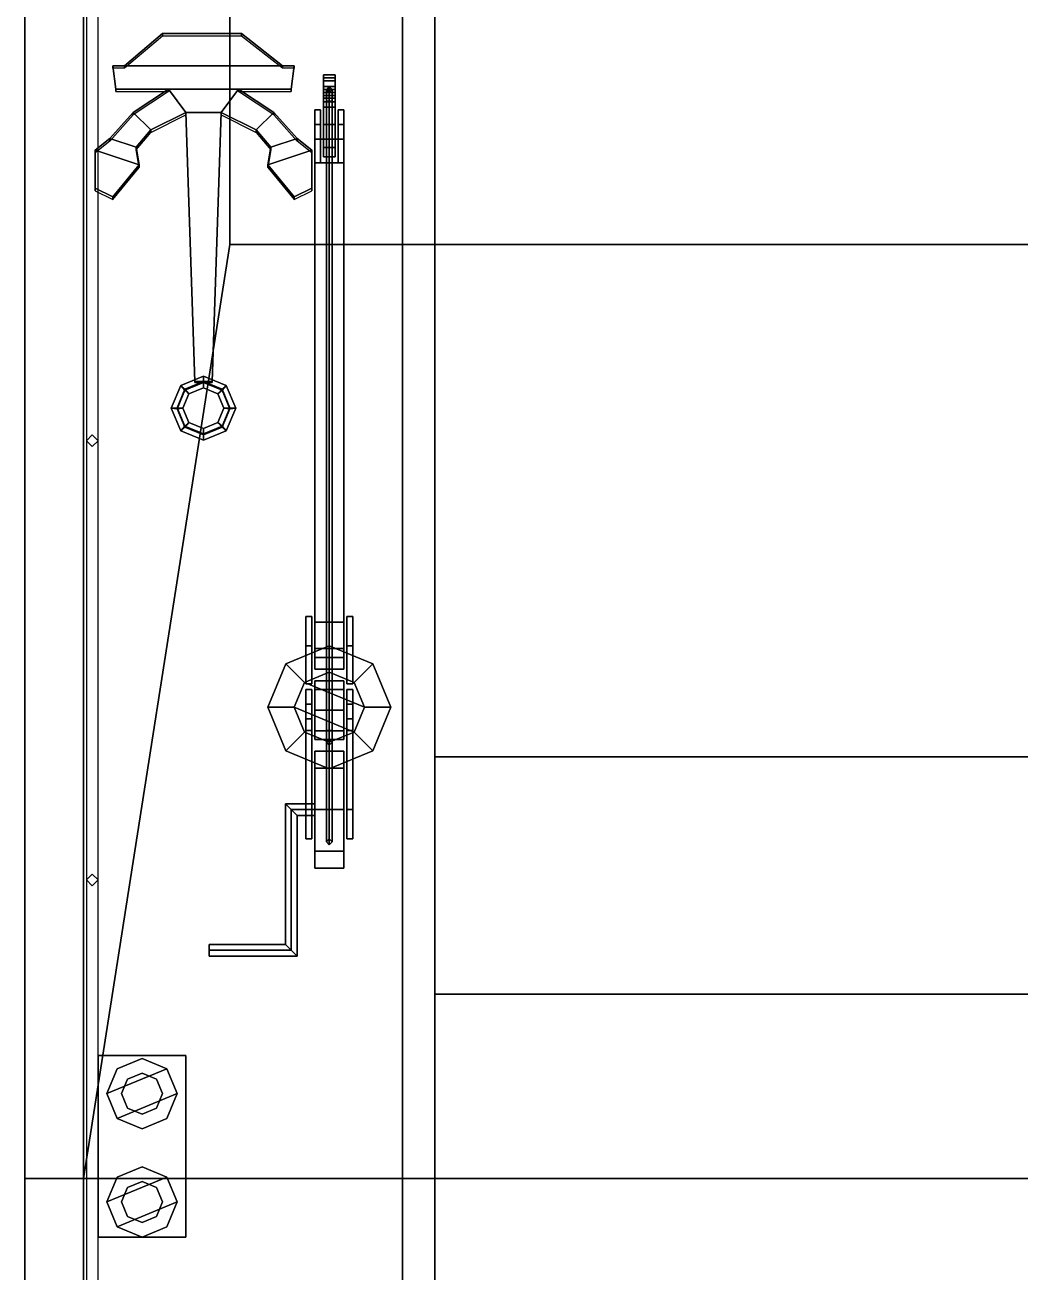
# Model space of a CAD drawing. Header units: millimetres. Extents: x -3.4 to 3.4, y -22.9 to 32.2.
# Drawn here: x -3.4 to 0, y -18.759 to -14.5 of the extents above; entities that cross this region are included whole.
import ezdxf

# ---------------------------------------------------------------- set-up
doc = ezdxf.new("R2010")
doc.units = ezdxf.units.MM
for name, color, linetype in [('railings', 6, 'Continuous'), ('ramp', 1, 'Continuous'), ('superstructure', 3, 'Continuous')]:
    doc.layers.add(name, color=color, linetype=linetype)

msp = doc.modelspace()

# ---------------------------------------------------------------- linework, layer by layer
for points in [[(-3.2, -18.44), (-3.2, -18.44), (-3.2, -8.29), (-3.2, -7.19, -1.26)], [(-2.7, -13.19, -1.09), (-2.7, -15.25, -0.76), (-3.2, -18.44), (-3.2, -7.19, -1.26)], [(-3.2, -8.29, 0.86), (-3.2, -18.44, 2.05), (-3.4, -18.44, 2.05), (-3.4, -8.29, 0.86)], [(-3.4, -8.29, 1.06), (-3.4, -18.44, 2.25), (-3.2, -18.44, 2.25), (-3.2, -8.29, 1.06)], [(-3.4, -8.29, 0.86), (-3.4, -18.44, 2.05), (-3.4, -18.44, 2.25), (-3.4, -8.29, 1.06)], [(-3.2, -8.29), (-3.2, -18.44), (-3.2, -18.44, 2.05), (-3.2, -8.29, 0.86)], [(-3.2, -8.29, 1.1), (-3.2, -18.44, 2.29), (-2.11, -18.44, 2.29), (-2.11, -8.29, 1.1)], [(-3.2, -8.29, 1.06), (-3.2, -18.44, 2.25), (-3.2, -18.44, 2.29), (-3.2, -8.29, 1.1)], [(2.7, -13.19, -1.09), (2.7, -15.25, -0.76), (-2.7, -15.25, -0.76), (-2.7, -13.19, -1.09)], [(-2.66, -14.5291, 1.9403), (-2.93, -14.5291, 1.9403), (-3.06, -14.6387, 1.9499), (-2.52, -14.6387, 1.9499)], [(-3.06, -14.6387, 1.9499), (-2.93, -14.5291, 1.9403), (-2.93, -14.5378, 1.8407), (-3.06, -14.6474, 1.8503)], [(-2.66, -14.5378, 1.8407), (-2.93, -14.5378, 1.8407), (-2.93, -14.5291, 1.9403), (-2.66, -14.5291, 1.9403)], [(-2.52, -14.6474, 1.8503), (-2.66, -14.5378, 1.8407), (-2.66, -14.5291, 1.9403), (-2.52, -14.6387, 1.9499)], [(-2.48, -14.6387, 1.9499), (-3.1, -14.6387, 1.9499), (-3.09, -14.7184, 1.9569), (-2.49, -14.7184, 1.9569)], [(-3.09, -14.7184, 1.9569), (-3.1, -14.6387, 1.9499), (-3.1, -14.6474, 1.8503), (-3.09, -14.7271, 1.8573)], [(-3.06, -14.6474, 1.8503), (-3.1, -14.6474, 1.8503), (-3.1, -14.6387, 1.9499), (-3.06, -14.6387, 1.9499)], [(-2.48, -14.6474, 1.8503), (-2.52, -14.6474, 1.8503), (-2.52, -14.6387, 1.9499), (-2.48, -14.6387, 1.9499)], [(-2.49, -14.7271, 1.8573), (-2.48, -14.6474, 1.8503), (-2.48, -14.6387, 1.9499), (-2.49, -14.7184, 1.9569)], [(-2.38, -14.71, 3.26), (-2.38, -14.67, 3.31), (-2.34, -14.67, 3.31), (-2.34, -14.71, 3.26)], [(-2.38, -14.68, 3.32), (-2.38, -14.67, 3.31), (-2.38, -14.71, 3.26), (-2.38, -14.72, 3.29)], [(-2.34, -14.68, 3.32), (-2.34, -14.67, 3.31), (-2.38, -14.67, 3.31), (-2.38, -14.68, 3.32)], [(-2.34, -14.72, 3.29), (-2.34, -14.68, 3.32), (-2.38, -14.68, 3.32), (-2.38, -14.72, 3.29)], [(-2.38, -14.69, 3.39), (-2.38, -14.75, 3.39), (-2.38, -14.75, 3.44), (-2.38, -14.69, 3.44)], [(-2.34, -14.69, 3.44), (-2.34, -14.69, 3.39), (-2.38, -14.69, 3.39), (-2.38, -14.69, 3.44)], [(-2.38, -14.69, 3.44), (-2.38, -14.75, 3.44), (-2.34, -14.75, 3.44), (-2.34, -14.69, 3.44)], [(-2.34, -14.69, 3.39), (-2.34, -14.75, 3.34), (-2.38, -14.75, 3.34), (-2.38, -14.69, 3.39)], [(-2.38, -14.75, 3.34), (-2.38, -14.78, 3.34), (-2.38, -14.75, 3.39), (-2.38, -14.69, 3.39)], [(-2.34, -14.71, 3.26), (-2.34, -14.67, 3.31), (-2.34, -14.68, 3.32), (-2.34, -14.72, 3.29)], [(-2.34, -14.75, 3.44), (-2.34, -14.75, 3.39), (-2.34, -14.69, 3.39), (-2.34, -14.69, 3.44)], [(-2.34, -14.75, 3.39), (-2.34, -14.78, 3.34), (-2.34, -14.75, 3.34), (-2.34, -14.69, 3.39)], [(-2.91, -14.7184, 1.9569), (-3.09, -14.7184, 1.9569), (-3.09, -14.7271, 1.8573), (-2.91, -14.7271, 1.8573)], [(-3.03, -14.7981, 1.9639), (-2.91, -14.7184, 1.9569), (-2.91, -14.7271, 1.8573), (-3.03, -14.8068, 1.8642)], [(-2.85, -14.7981, 1.9639), (-2.91, -14.7184, 1.9569), (-3.03, -14.7981, 1.9639), (-2.97, -14.8579, 1.9691)], [(-2.67, -14.7184, 1.9569), (-2.91, -14.7184, 1.9569), (-2.85, -14.7981, 1.9639), (-2.73, -14.7981, 1.9639)], [(-2.55, -14.7981, 1.9639), (-2.67, -14.7184, 1.9569), (-2.73, -14.7981, 1.9639), (-2.61, -14.8579, 1.9691)], [(-2.55, -14.8068, 1.8642), (-2.67, -14.7271, 1.8573), (-2.67, -14.7184, 1.9569), (-2.55, -14.7981, 1.9639)], [(-2.49, -14.7184, 1.9569), (-2.67, -14.7184, 1.9569), (-2.67, -14.7271, 1.8573), (-2.49, -14.7271, 1.8573)], [(-2.38, -14.72, 3.29), (-2.38, -14.71, 3.26), (-2.38, -14.75, 3.26), (-2.38, -14.74, 3.29)], [(-2.38, -14.75, 3.26), (-2.38, -14.71, 3.26), (-2.34, -14.71, 3.26), (-2.34, -14.75, 3.26)], [(-2.34, -14.74, 3.29), (-2.34, -14.72, 3.29), (-2.38, -14.72, 3.29), (-2.38, -14.74, 3.29)], [(-2.34, -14.7622, 4.4378), (-2.34, -14.73, 4.36), (-2.38, -14.73, 4.36), (-2.38, -14.7622, 4.4378)], [(-2.34, -14.73, 4.36), (-2.34, -14.7622, 4.2822), (-2.38, -14.7622, 4.2822), (-2.38, -14.73, 4.36)], [(-2.38, -14.7622, 4.2822), (-2.38, -14.84, 4.25), (-2.38, -14.9178, 4.2822), (-2.38, -14.73, 4.36)], [(-2.38, -14.73, 4.36), (-2.38, -14.9178, 4.2822), (-2.38, -14.95, 4.36), (-2.38, -14.7622, 4.4378)], [(-2.37, -14.72, 4.36), (-2.36, -14.71, 4.36), (-2.36, -14.71, 3.44), (-2.37, -14.72, 3.44)], [(-2.37, -14.76, 4.45), (-2.36, -14.76, 4.46), (-2.36, -14.71, 4.36), (-2.37, -14.72, 4.36)], [(-2.36, -14.73, 4.36), (-2.37, -14.72, 4.36), (-2.37, -14.72, 3.44), (-2.36, -14.73, 3.44)], [(-2.36, -14.76, 4.44), (-2.37, -14.76, 4.45), (-2.37, -14.72, 4.36), (-2.36, -14.73, 4.36)], [(-2.36, -14.71, 4.36), (-2.35, -14.72, 4.36), (-2.35, -14.72, 3.44), (-2.36, -14.71, 3.44)], [(-2.36, -14.76, 4.46), (-2.35, -14.76, 4.45), (-2.35, -14.72, 4.36), (-2.36, -14.71, 4.36)], [(-2.35, -14.72, 4.36), (-2.36, -14.73, 4.36), (-2.36, -14.73, 3.44), (-2.35, -14.72, 3.44)], [(-2.35, -14.76, 4.45), (-2.36, -14.76, 4.44), (-2.36, -14.73, 4.36), (-2.35, -14.72, 4.36)], [(-2.34, -14.75, 3.26), (-2.34, -14.71, 3.26), (-2.34, -14.72, 3.29), (-2.34, -14.74, 3.29)], [(-2.34, -14.9178, 4.4378), (-2.34, -14.73, 4.36), (-2.34, -14.7622, 4.4378), (-2.34, -14.84, 4.47)], [(-2.34, -14.95, 4.36), (-2.34, -14.7622, 4.2822), (-2.34, -14.73, 4.36), (-2.34, -14.9178, 4.4378)], [(-2.38, -14.74, 3.29), (-2.38, -14.75, 3.26), (-2.38, -14.78, 3.3), (-2.38, -14.75, 3.3)], [(-2.34, -14.75, 3.3), (-2.34, -14.74, 3.29), (-2.38, -14.74, 3.29), (-2.38, -14.75, 3.3)], [(-2.38, -14.78, 3.3), (-2.38, -14.75, 3.26), (-2.34, -14.75, 3.26), (-2.34, -14.78, 3.3)], [(-2.38, -14.75, 3.44), (-2.38, -14.75, 3.39), (-2.34, -14.75, 3.39), (-2.34, -14.75, 3.44)], [(-2.38, -14.75, 3.39), (-2.38, -14.78, 3.34), (-2.34, -14.78, 3.34), (-2.34, -14.75, 3.39)], [(-2.38, -14.75, 3.3), (-2.38, -14.78, 3.3), (-2.38, -14.78, 3.34), (-2.38, -14.75, 3.34)], [(-2.34, -14.75, 3.34), (-2.34, -14.75, 3.3), (-2.38, -14.75, 3.3), (-2.38, -14.75, 3.34)], [(-2.34, -14.84, 4.47), (-2.34, -14.7622, 4.4378), (-2.38, -14.7622, 4.4378), (-2.38, -14.84, 4.47)], [(-2.34, -14.7622, 4.2822), (-2.34, -14.84, 4.25), (-2.38, -14.84, 4.25), (-2.38, -14.7622, 4.2822)], [(-2.38, -14.7622, 4.4378), (-2.38, -14.95, 4.36), (-2.38, -14.9178, 4.4378), (-2.38, -14.84, 4.47)], [(-2.38, -14.78, 3.34), (-2.38, -14.78, 3.3), (-2.34, -14.78, 3.3), (-2.34, -14.78, 3.34)], [(-2.36, -14.84, 4.47), (-2.37, -14.84, 4.48), (-2.37, -14.76, 4.45), (-2.36, -14.76, 4.44)], [(-2.37, -14.84, 4.48), (-2.36, -14.84, 4.49), (-2.36, -14.76, 4.46), (-2.37, -14.76, 4.45)], [(-2.35, -14.84, 4.48), (-2.36, -14.84, 4.47), (-2.36, -14.76, 4.44), (-2.35, -14.76, 4.45)], [(-2.36, -14.84, 4.49), (-2.35, -14.84, 4.48), (-2.35, -14.76, 4.45), (-2.36, -14.76, 4.46)], [(-2.34, -14.78, 3.3), (-2.34, -14.75, 3.26), (-2.34, -14.74, 3.29), (-2.34, -14.75, 3.3)], [(-2.34, -14.78, 3.34), (-2.34, -14.78, 3.3), (-2.34, -14.75, 3.3), (-2.34, -14.75, 3.34)], [(-2.34, -14.9178, 4.2822), (-2.34, -14.84, 4.25), (-2.34, -14.7622, 4.2822), (-2.34, -14.95, 4.36)], [(-3.11, -14.8877, 1.9717), (-3.03, -14.7981, 1.9639), (-3.03, -14.8068, 1.8642), (-3.11, -14.8965, 1.8721)], [(-2.97, -14.8579, 1.9691), (-3.03, -14.7981, 1.9639), (-3.11, -14.8877, 1.9717), (-3.02, -14.9176, 1.9743)], [(-2.97, -14.8666, 1.8695), (-2.85, -14.8068, 1.8642), (-2.85, -14.7981, 1.9639), (-2.97, -14.8579, 1.9691)], [(-2.73, -14.7981, 1.9639), (-2.85, -14.7981, 1.9639), (-2.82, -15.7172, 2.0142), (-2.76, -15.7172, 2.0142)], [(-2.82, -15.7172, 2.0142), (-2.85, -14.7981, 1.9639), (-2.85, -14.8068, 1.8642), (-2.82, -15.7207, 1.9743)], [(-2.76, -15.7207, 1.9743), (-2.73, -14.8068, 1.8642), (-2.73, -14.7981, 1.9639), (-2.76, -15.7172, 2.0142)], [(-2.61, -14.8579, 1.9691), (-2.73, -14.7981, 1.9639), (-2.73, -14.8068, 1.8642), (-2.61, -14.8666, 1.8695)], [(-2.47, -14.8877, 1.9717), (-2.55, -14.7981, 1.9639), (-2.61, -14.8579, 1.9691), (-2.56, -14.9176, 1.9743)], [(-2.47, -14.8965, 1.8721), (-2.55, -14.8068, 1.8642), (-2.55, -14.7981, 1.9639), (-2.47, -14.8877, 1.9717)], [(-2.41, -14.79, 4.37), (-2.41, -14.89, 4.21), (-2.41, -14.97, 4.32), (-2.41, -14.84, 4.42)], [(-2.39, -14.84, 4.42), (-2.39, -14.79, 4.37), (-2.41, -14.79, 4.37), (-2.41, -14.84, 4.42)], [(-2.39, -14.79, 4.37), (-2.39, -14.89, 4.21), (-2.41, -14.89, 4.21), (-2.41, -14.79, 4.37)], [(-2.39, -14.97, 4.32), (-2.39, -14.89, 4.21), (-2.39, -14.79, 4.37), (-2.39, -14.84, 4.42)], [(-2.31, -14.79, 4.37), (-2.31, -14.89, 4.21), (-2.33, -14.89, 4.21), (-2.33, -14.79, 4.37)], [(-2.31, -14.84, 4.42), (-2.31, -14.79, 4.37), (-2.33, -14.79, 4.37), (-2.33, -14.84, 4.42)], [(-2.33, -14.79, 4.37), (-2.33, -14.89, 4.21), (-2.33, -14.97, 4.32), (-2.33, -14.84, 4.42)], [(-2.31, -14.97, 4.32), (-2.31, -14.89, 4.21), (-2.31, -14.79, 4.37), (-2.31, -14.84, 4.42)], [(-3.02, -14.9263, 1.8747), (-2.97, -14.8666, 1.8695), (-2.97, -14.8579, 1.9691), (-3.02, -14.9176, 1.9743)], [(-2.56, -14.9176, 1.9743), (-2.61, -14.8579, 1.9691), (-2.61, -14.8666, 1.8695), (-2.56, -14.9263, 1.8747)], [(-2.41, -14.84, 4.42), (-2.41, -14.97, 4.32), (-2.39, -14.97, 4.32), (-2.39, -14.84, 4.42)], [(-2.34, -14.9178, 4.4378), (-2.34, -14.84, 4.47), (-2.38, -14.84, 4.47), (-2.38, -14.9178, 4.4378)], [(-2.34, -14.84, 4.25), (-2.34, -14.9178, 4.2822), (-2.38, -14.9178, 4.2822), (-2.38, -14.84, 4.25)], [(-2.36, -16.84, 3.85), (-2.37, -16.84, 3.86), (-2.37, -14.84, 4.48), (-2.36, -14.84, 4.47)], [(-2.37, -16.84, 3.86), (-2.36, -16.84, 3.87), (-2.36, -14.84, 4.49), (-2.37, -14.84, 4.48)], [(-2.35, -16.84, 3.86), (-2.36, -16.84, 3.85), (-2.36, -14.84, 4.47), (-2.35, -14.84, 4.48)], [(-2.36, -16.84, 3.87), (-2.35, -16.84, 3.86), (-2.35, -14.84, 4.48), (-2.36, -14.84, 4.49)], [(-2.33, -14.84, 4.42), (-2.33, -14.97, 4.32), (-2.31, -14.97, 4.32), (-2.31, -14.84, 4.42)], [(-3.16, -14.9276, 1.9752), (-3.11, -14.8877, 1.9717), (-3.11, -14.8965, 1.8721), (-3.16, -14.9363, 1.8756)], [(-3.02, -14.9176, 1.9743), (-3.11, -14.8877, 1.9717), (-3.16, -14.9276, 1.9752), (-3.01, -14.9774, 1.9796)], [(-2.42, -14.9276, 1.9752), (-2.47, -14.8877, 1.9717), (-2.56, -14.9176, 1.9743), (-2.57, -14.9774, 1.9796)], [(-2.42, -14.9363, 1.8756), (-2.47, -14.8965, 1.8721), (-2.47, -14.8877, 1.9717), (-2.42, -14.9276, 1.9752)], [(-2.41, -14.89, 4.21), (-2.41, -16.54, 2.55), (-2.41, -16.66, 2.69), (-2.41, -14.97, 4.32)], [(-2.31, -14.89, 4.21), (-2.31, -16.54, 2.55), (-2.41, -16.54, 2.55), (-2.41, -14.89, 4.21)], [(-2.33, -14.97, 4.32), (-2.33, -14.89, 4.21), (-2.39, -14.89, 4.21), (-2.39, -14.97, 4.32)], [(-2.31, -16.66, 2.69), (-2.31, -16.54, 2.55), (-2.31, -14.89, 4.21), (-2.31, -14.97, 4.32)], [(-3.16, -15.0571, 1.9865), (-3.16, -14.9276, 1.9752), (-3.16, -14.9363, 1.8756), (-3.16, -15.0658, 1.8869)], [(-3.01, -14.9774, 1.9796), (-3.16, -14.9276, 1.9752), (-3.16, -15.0571, 1.9865), (-3.1, -15.087, 1.9891)], [(-3.01, -14.9861, 1.8799), (-3.02, -14.9263, 1.8747), (-3.02, -14.9176, 1.9743), (-3.01, -14.9774, 1.9796)], [(-2.57, -14.9774, 1.9796), (-2.56, -14.9176, 1.9743), (-2.56, -14.9263, 1.8747), (-2.57, -14.9861, 1.8799)], [(-2.42, -15.0571, 1.9865), (-2.42, -14.9276, 1.9752), (-2.57, -14.9774, 1.9796), (-2.48, -15.087, 1.9891)], [(-2.42, -15.0658, 1.8869), (-2.42, -14.9363, 1.8756), (-2.42, -14.9276, 1.9752), (-2.42, -15.0571, 1.9865)], [(-2.34, -14.95, 4.36), (-2.34, -14.9178, 4.4378), (-2.38, -14.9178, 4.4378), (-2.38, -14.95, 4.36)], [(-2.34, -14.9178, 4.2822), (-2.34, -14.95, 4.36), (-2.38, -14.95, 4.36), (-2.38, -14.9178, 4.2822)], [(-3.1, -15.0957, 1.8895), (-3.01, -14.9861, 1.8799), (-3.01, -14.9774, 1.9796), (-3.1, -15.087, 1.9891)], [(-2.48, -15.087, 1.9891), (-2.57, -14.9774, 1.9796), (-2.57, -14.9861, 1.8799), (-2.48, -15.0957, 1.8895)], [(-2.41, -14.97, 4.32), (-2.41, -16.66, 2.69), (-2.31, -16.66, 2.69), (-2.31, -14.97, 4.32)], [(-3.1, -15.087, 1.9891), (-3.16, -15.0571, 1.9865), (-3.16, -15.0658, 1.8869), (-3.1, -15.0957, 1.8895)], [(-2.48, -15.0957, 1.8895), (-2.42, -15.0658, 1.8869), (-2.42, -15.0571, 1.9865), (-2.48, -15.087, 1.9891)], [(2.7, -15.25, -0.76), (3.2, -18.44), (-3.2, -18.44), (-2.7, -15.25, -0.76)], [(-2.79, -15.7172, 2.0142), (-2.79, -15.699, 1.9925), (-2.8678, -15.7311, 1.9953), (-2.8536, -15.7435, 2.0165)], [(-2.79, -15.699, 1.9925), (-2.79, -15.7207, 1.9743), (-2.8536, -15.7469, 1.9766), (-2.8678, -15.7311, 1.9953)], [(-2.79, -15.7389, 1.996), (-2.79, -15.7172, 2.0142), (-2.8536, -15.7435, 2.0165), (-2.8395, -15.7593, 1.9978)], [(-2.76, -15.7172, 2.0142), (-2.82, -15.7172, 2.0142), (-2.82, -15.7207, 1.9743), (-2.76, -15.7207, 1.9743)], [(-2.7264, -15.7435, 2.0165), (-2.7122, -15.7311, 1.9953), (-2.79, -15.699, 1.9925), (-2.79, -15.7172, 2.0142)], [(-2.7122, -15.7311, 1.9953), (-2.7264, -15.7469, 1.9766), (-2.79, -15.7207, 1.9743), (-2.79, -15.699, 1.9925)], [(-2.7405, -15.7593, 1.9978), (-2.7264, -15.7435, 2.0165), (-2.79, -15.7172, 2.0142), (-2.79, -15.7389, 1.996)], [(-2.8536, -15.7435, 2.0165), (-2.8678, -15.7311, 1.9953), (-2.9, -15.8086, 2.0021), (-2.88, -15.8069, 2.022)], [(-2.8678, -15.7311, 1.9953), (-2.8536, -15.7469, 1.9766), (-2.88, -15.8103, 1.9822), (-2.9, -15.8086, 2.0021)], [(-2.8395, -15.7593, 1.9978), (-2.8536, -15.7435, 2.0165), (-2.88, -15.8069, 2.022), (-2.86, -15.8086, 2.0021)], [(-2.8536, -15.7469, 1.9766), (-2.8395, -15.7593, 1.9978), (-2.86, -15.8086, 2.0021), (-2.88, -15.8103, 1.9822)], [(-2.79, -15.7207, 1.9743), (-2.79, -15.7389, 1.996), (-2.8395, -15.7593, 1.9978), (-2.8536, -15.7469, 1.9766)], [(-2.7264, -15.7469, 1.9766), (-2.7405, -15.7593, 1.9978), (-2.79, -15.7389, 1.996), (-2.79, -15.7207, 1.9743)], [(-2.72, -15.8086, 2.0021), (-2.7, -15.8069, 2.022), (-2.7264, -15.7435, 2.0165), (-2.7405, -15.7593, 1.9978)], [(-2.7, -15.8103, 1.9822), (-2.72, -15.8086, 2.0021), (-2.7405, -15.7593, 1.9978), (-2.7264, -15.7469, 1.9766)], [(-2.7, -15.8069, 2.022), (-2.68, -15.8086, 2.0021), (-2.7122, -15.7311, 1.9953), (-2.7264, -15.7435, 2.0165)], [(-2.68, -15.8086, 2.0021), (-2.7, -15.8103, 1.9822), (-2.7264, -15.7469, 1.9766), (-2.7122, -15.7311, 1.9953)], [(-2.88, -15.8069, 2.022), (-2.9, -15.8086, 2.0021), (-2.8678, -15.8861, 2.0089), (-2.8536, -15.8703, 2.0276)], [(-2.9, -15.8086, 2.0021), (-2.88, -15.8103, 1.9822), (-2.8536, -15.8737, 1.9877), (-2.8678, -15.8861, 2.0089)], [(-2.86, -15.8086, 2.0021), (-2.88, -15.8069, 2.022), (-2.8536, -15.8703, 2.0276), (-2.8395, -15.8579, 2.0064)], [(-2.88, -15.8103, 1.9822), (-2.86, -15.8086, 2.0021), (-2.8395, -15.8579, 2.0064), (-2.8536, -15.8737, 1.9877)], [(-2.7405, -15.8579, 2.0064), (-2.7264, -15.8703, 2.0276), (-2.7, -15.8069, 2.022), (-2.72, -15.8086, 2.0021)], [(-2.7264, -15.8737, 1.9877), (-2.7405, -15.8579, 2.0064), (-2.72, -15.8086, 2.0021), (-2.7, -15.8103, 1.9822)], [(-2.7264, -15.8703, 2.0276), (-2.7122, -15.8861, 2.0089), (-2.68, -15.8086, 2.0021), (-2.7, -15.8069, 2.022)], [(-2.7122, -15.8861, 2.0089), (-2.7264, -15.8737, 1.9877), (-2.7, -15.8103, 1.9822), (-2.68, -15.8086, 2.0021)], [(-2.8536, -15.8703, 2.0276), (-2.8678, -15.8861, 2.0089), (-2.79, -15.9182, 2.0117), (-2.79, -15.8965, 2.0298)], [(-2.8678, -15.8861, 2.0089), (-2.8536, -15.8737, 1.9877), (-2.79, -15.9, 1.99), (-2.79, -15.9182, 2.0117)], [(-2.8536, -15.8737, 1.9877), (-2.8395, -15.8579, 2.0064), (-2.79, -15.8783, 2.0082), (-2.79, -15.9, 1.99)], [(-2.8395, -15.8579, 2.0064), (-2.8536, -15.8703, 2.0276), (-2.79, -15.8965, 2.0298), (-2.79, -15.8783, 2.0082)], [(-2.79, -15.9, 1.99), (-2.79, -15.8783, 2.0082), (-2.7405, -15.8579, 2.0064), (-2.7264, -15.8737, 1.9877)], [(-2.79, -15.8783, 2.0082), (-2.79, -15.8965, 2.0298), (-2.7264, -15.8703, 2.0276), (-2.7405, -15.8579, 2.0064)], [(-2.79, -15.8965, 2.0298), (-2.79, -15.9182, 2.0117), (-2.7122, -15.8861, 2.0089), (-2.7264, -15.8703, 2.0276)], [(-2.79, -15.9182, 2.0117), (-2.79, -15.9, 1.99), (-2.7264, -15.8737, 1.9877), (-2.7122, -15.8861, 2.0089)], [(-2.44, -16.52, 2.59), (-2.44, -16.52, 2.68), (-2.42, -16.52, 2.68), (-2.42, -16.52, 2.59)], [(-2.44, -16.62, 2.54), (-2.44, -16.62, 2.75), (-2.44, -16.52, 2.68), (-2.44, -16.52, 2.59)], [(-2.42, -16.52, 2.59), (-2.42, -16.62, 2.54), (-2.44, -16.62, 2.54), (-2.44, -16.52, 2.59)], [(-2.44, -16.52, 2.68), (-2.44, -16.62, 2.75), (-2.42, -16.62, 2.75), (-2.42, -16.52, 2.68)], [(-2.42, -16.52, 2.68), (-2.42, -16.62, 2.75), (-2.42, -16.62, 2.54), (-2.42, -16.52, 2.59)], [(-2.3, -16.52, 2.59), (-2.3, -16.52, 2.68), (-2.28, -16.52, 2.68), (-2.28, -16.52, 2.59)], [(-2.3, -16.62, 2.54), (-2.3, -16.62, 2.75), (-2.3, -16.52, 2.68), (-2.3, -16.52, 2.59)], [(-2.28, -16.52, 2.59), (-2.28, -16.62, 2.54), (-2.3, -16.62, 2.54), (-2.3, -16.52, 2.59)], [(-2.3, -16.52, 2.68), (-2.3, -16.62, 2.75), (-2.28, -16.62, 2.75), (-2.28, -16.52, 2.68)], [(-2.28, -16.52, 2.68), (-2.28, -16.62, 2.75), (-2.28, -16.62, 2.54), (-2.28, -16.52, 2.59)], [(-2.41, -16.54, 2.55), (-2.41, -16.63, 2.53), (-2.41, -16.7, 2.63), (-2.41, -16.66, 2.69)], [(-2.31, -16.54, 2.55), (-2.31, -16.63, 2.53), (-2.41, -16.63, 2.53), (-2.41, -16.54, 2.55)], [(-2.31, -16.7, 2.63), (-2.31, -16.63, 2.53), (-2.31, -16.54, 2.55), (-2.31, -16.66, 2.69)], [(-2.36, -16.62, 2.07), (-2.5085, -16.6815, 2.07), (-2.5085, -16.6815, 2.17), (-2.36, -16.62, 2.17)], [(-2.36, -16.62, 2.17), (-2.5085, -16.6815, 2.17), (-2.4449, -16.7451, 2.17), (-2.36, -16.71, 2.17)], [(-2.44, -16.75, 2.54), (-2.44, -16.75, 2.75), (-2.44, -16.62, 2.75), (-2.44, -16.62, 2.54)], [(-2.42, -16.62, 2.54), (-2.42, -16.75, 2.54), (-2.44, -16.75, 2.54), (-2.44, -16.62, 2.54)], [(-2.44, -16.62, 2.75), (-2.44, -16.75, 2.75), (-2.42, -16.75, 2.75), (-2.42, -16.62, 2.75)], [(-2.42, -16.62, 2.75), (-2.42, -16.75, 2.75), (-2.42, -16.75, 2.54), (-2.42, -16.62, 2.54)], [(-2.41, -16.7, 2.63), (-2.41, -16.63, 2.53), (-2.31, -16.63, 2.53), (-2.31, -16.7, 2.63)], [(-2.2115, -16.6815, 2.07), (-2.36, -16.62, 2.07), (-2.36, -16.62, 2.17), (-2.2115, -16.6815, 2.17)], [(-2.2115, -16.6815, 2.17), (-2.36, -16.62, 2.17), (-2.36, -16.71, 2.17), (-2.2751, -16.7451, 2.17)], [(-2.3, -16.75, 2.54), (-2.3, -16.75, 2.75), (-2.3, -16.62, 2.75), (-2.3, -16.62, 2.54)], [(-2.28, -16.62, 2.54), (-2.28, -16.75, 2.54), (-2.3, -16.75, 2.54), (-2.3, -16.62, 2.54)], [(-2.3, -16.62, 2.75), (-2.3, -16.75, 2.75), (-2.28, -16.75, 2.75), (-2.28, -16.62, 2.75)], [(-2.28, -16.62, 2.75), (-2.28, -16.75, 2.75), (-2.28, -16.75, 2.54), (-2.28, -16.62, 2.54)], [(-2.5085, -16.6815, 2.07), (-2.57, -16.83, 2.07), (-2.57, -16.83, 2.17), (-2.5085, -16.6815, 2.17)], [(-2.5085, -16.6815, 2.17), (-2.57, -16.83, 2.17), (-2.48, -16.83, 2.17), (-2.4449, -16.7451, 2.17)], [(-2.41, -16.66, 2.69), (-2.41, -16.7, 2.63), (-2.31, -16.7, 2.63), (-2.31, -16.66, 2.69)], [(-2.15, -16.83, 2.17), (-2.2115, -16.6815, 2.17), (-2.2751, -16.7451, 2.17), (-2.24, -16.83, 2.17)], [(-2.15, -16.83, 2.07), (-2.2115, -16.6815, 2.07), (-2.2115, -16.6815, 2.17), (-2.15, -16.83, 2.17)], [(-2.36, -16.71, 2.17), (-2.4449, -16.7451, 2.17), (-2.4449, -16.7451, 3.55), (-2.36, -16.71, 3.55)], [(-2.4449, -16.7451, 3.55), (-2.24, -16.83, 3.55), (-2.2751, -16.7451, 3.55), (-2.36, -16.71, 3.55)], [(-2.31, -16.7693, 3.8207), (-2.31, -16.74, 3.75), (-2.41, -16.74, 3.75), (-2.41, -16.7693, 3.8207)], [(-2.31, -16.74, 3.75), (-2.31, -16.7693, 3.6793), (-2.41, -16.7693, 3.6793), (-2.41, -16.74, 3.75)], [(-2.41, -16.7693, 3.6793), (-2.41, -16.84, 3.65), (-2.41, -16.9107, 3.6793), (-2.41, -16.74, 3.75)], [(-2.41, -16.74, 3.75), (-2.41, -16.9107, 3.6793), (-2.41, -16.94, 3.75), (-2.41, -16.7693, 3.8207)], [(-2.2751, -16.7451, 2.17), (-2.36, -16.71, 2.17), (-2.36, -16.71, 3.55), (-2.2751, -16.7451, 3.55)], [(-2.31, -16.9107, 3.8207), (-2.31, -16.74, 3.75), (-2.31, -16.7693, 3.8207), (-2.31, -16.84, 3.85)], [(-2.31, -16.94, 3.75), (-2.31, -16.7693, 3.6793), (-2.31, -16.74, 3.75), (-2.31, -16.9107, 3.8207)], [(-2.4449, -16.7451, 2.17), (-2.48, -16.83, 2.17), (-2.48, -16.83, 3.55), (-2.4449, -16.7451, 3.55)], [(-2.48, -16.83, 3.55), (-2.2751, -16.9149, 3.55), (-2.24, -16.83, 3.55), (-2.4449, -16.7451, 3.55)], [(-2.42, -16.77, 3.68), (-2.42, -16.77, 3.55), (-2.44, -16.77, 3.55), (-2.44, -16.77, 3.68)], [(-2.44, -16.77, 3.55), (-2.44, -16.91, 3.55), (-2.44, -16.91, 3.68), (-2.44, -16.77, 3.68)], [(-2.44, -16.77, 3.68), (-2.44, -16.91, 3.68), (-2.44, -16.87, 3.78), (-2.44, -16.82, 3.78)], [(-2.42, -16.82, 3.78), (-2.42, -16.77, 3.68), (-2.44, -16.77, 3.68), (-2.44, -16.82, 3.78)], [(-2.42, -16.91, 3.68), (-2.42, -16.91, 3.55), (-2.42, -16.77, 3.55), (-2.42, -16.77, 3.68)], [(-2.42, -16.87, 3.78), (-2.42, -16.91, 3.68), (-2.42, -16.77, 3.68), (-2.42, -16.82, 3.78)], [(-2.31, -16.84, 3.85), (-2.31, -16.7693, 3.8207), (-2.41, -16.7693, 3.8207), (-2.41, -16.84, 3.85)], [(-2.31, -16.7693, 3.6793), (-2.31, -16.84, 3.65), (-2.41, -16.84, 3.65), (-2.41, -16.7693, 3.6793)], [(-2.41, -16.7693, 3.8207), (-2.41, -16.94, 3.75), (-2.41, -16.9107, 3.8207), (-2.41, -16.84, 3.85)], [(-2.31, -16.9107, 3.6793), (-2.31, -16.84, 3.65), (-2.31, -16.7693, 3.6793), (-2.31, -16.94, 3.75)], [(-2.3, -16.77, 3.55), (-2.3, -16.91, 3.55), (-2.3, -16.91, 3.68), (-2.3, -16.77, 3.68)], [(-2.28, -16.77, 3.68), (-2.28, -16.77, 3.55), (-2.3, -16.77, 3.55), (-2.3, -16.77, 3.68)], [(-2.3, -16.77, 3.68), (-2.3, -16.91, 3.68), (-2.3, -16.87, 3.78), (-2.3, -16.82, 3.78)], [(-2.28, -16.82, 3.78), (-2.28, -16.77, 3.68), (-2.3, -16.77, 3.68), (-2.3, -16.82, 3.78)], [(-2.28, -16.91, 3.68), (-2.28, -16.91, 3.55), (-2.28, -16.77, 3.55), (-2.28, -16.77, 3.68)], [(-2.28, -16.87, 3.78), (-2.28, -16.91, 3.68), (-2.28, -16.77, 3.68), (-2.28, -16.82, 3.78)], [(-2.24, -16.83, 2.17), (-2.2751, -16.7451, 2.17), (-2.2751, -16.7451, 3.55), (-2.24, -16.83, 3.55)], [(-2.44, -16.82, 3.78), (-2.44, -16.87, 3.78), (-2.42, -16.87, 3.78), (-2.42, -16.82, 3.78)], [(-2.3, -16.82, 3.78), (-2.3, -16.87, 3.78), (-2.28, -16.87, 3.78), (-2.28, -16.82, 3.78)], [(-2.57, -16.83, 2.07), (-2.5085, -16.9785, 2.07), (-2.5085, -16.9785, 2.17), (-2.57, -16.83, 2.17)], [(-2.57, -16.83, 2.17), (-2.5085, -16.9785, 2.17), (-2.4449, -16.9149, 2.17), (-2.48, -16.83, 2.17)], [(-2.48, -16.83, 2.17), (-2.4449, -16.9149, 2.17), (-2.4449, -16.9149, 3.55), (-2.48, -16.83, 3.55)], [(-2.4449, -16.9149, 3.55), (-2.36, -16.95, 3.55), (-2.2751, -16.9149, 3.55), (-2.48, -16.83, 3.55)], [(-2.31, -16.9107, 3.8207), (-2.31, -16.84, 3.85), (-2.41, -16.84, 3.85), (-2.41, -16.9107, 3.8207)], [(-2.31, -16.84, 3.65), (-2.31, -16.9107, 3.6793), (-2.41, -16.9107, 3.6793), (-2.41, -16.84, 3.65)], [(-2.36, -16.91, 3.82), (-2.37, -16.91, 3.83), (-2.37, -16.84, 3.86), (-2.36, -16.84, 3.85)], [(-2.37, -16.91, 3.83), (-2.36, -16.91, 3.84), (-2.36, -16.84, 3.87), (-2.37, -16.84, 3.86)], [(-2.35, -16.91, 3.83), (-2.36, -16.91, 3.82), (-2.36, -16.84, 3.85), (-2.35, -16.84, 3.86)], [(-2.36, -16.91, 3.84), (-2.35, -16.91, 3.83), (-2.35, -16.84, 3.86), (-2.36, -16.84, 3.87)], [(-2.2751, -16.9149, 2.17), (-2.24, -16.83, 2.17), (-2.24, -16.83, 3.55), (-2.2751, -16.9149, 3.55)], [(-2.2115, -16.9785, 2.17), (-2.15, -16.83, 2.17), (-2.24, -16.83, 2.17), (-2.2751, -16.9149, 2.17)], [(-2.2115, -16.9785, 2.07), (-2.15, -16.83, 2.07), (-2.15, -16.83, 2.17), (-2.2115, -16.9785, 2.17)], [(-2.44, -16.87, 3.78), (-2.44, -16.91, 3.68), (-2.42, -16.91, 3.68), (-2.42, -16.87, 3.78)], [(-2.44, -16.91, 3.68), (-2.44, -16.91, 3.55), (-2.42, -16.91, 3.55), (-2.42, -16.91, 3.68)], [(-2.44, -16.91, 2.92), (-2.44, -16.91, 2.64), (-2.44, -17.18, 2.69), (-2.44, -17.18, 2.92)], [(-2.42, -17.18, 2.92), (-2.42, -16.91, 2.92), (-2.44, -16.91, 2.92), (-2.44, -17.18, 2.92)], [(-2.44, -17.18, 2.69), (-2.44, -16.91, 2.64), (-2.42, -16.91, 2.64), (-2.42, -17.18, 2.69)], [(-2.42, -17.18, 2.69), (-2.42, -16.91, 2.64), (-2.42, -16.91, 2.92), (-2.42, -17.18, 2.92)], [(-2.31, -16.94, 3.75), (-2.31, -16.9107, 3.8207), (-2.41, -16.9107, 3.8207), (-2.41, -16.94, 3.75)], [(-2.31, -16.9107, 3.6793), (-2.31, -16.94, 3.75), (-2.41, -16.94, 3.75), (-2.41, -16.9107, 3.6793)], [(-2.36, -16.94, 3.75), (-2.37, -16.95, 3.75), (-2.37, -16.91, 3.83), (-2.36, -16.91, 3.82)], [(-2.37, -16.95, 3.75), (-2.36, -16.96, 3.75), (-2.36, -16.91, 3.84), (-2.37, -16.91, 3.83)], [(-2.35, -16.95, 3.75), (-2.36, -16.94, 3.75), (-2.36, -16.91, 3.82), (-2.35, -16.91, 3.83)], [(-2.36, -16.96, 3.75), (-2.35, -16.95, 3.75), (-2.35, -16.91, 3.83), (-2.36, -16.91, 3.84)], [(-2.3, -16.87, 3.78), (-2.3, -16.91, 3.68), (-2.28, -16.91, 3.68), (-2.28, -16.87, 3.78)], [(-2.3, -16.91, 3.68), (-2.3, -16.91, 3.55), (-2.28, -16.91, 3.55), (-2.28, -16.91, 3.68)], [(-2.28, -17.18, 2.92), (-2.28, -16.91, 2.92), (-2.3, -16.91, 2.92), (-2.3, -17.18, 2.92)], [(-2.3, -17.18, 2.69), (-2.3, -16.91, 2.64), (-2.28, -16.91, 2.64), (-2.28, -17.18, 2.69)], [(-2.3, -16.91, 2.92), (-2.3, -16.91, 2.64), (-2.3, -17.18, 2.69), (-2.3, -17.18, 2.92)], [(-2.28, -17.18, 2.69), (-2.28, -16.91, 2.64), (-2.28, -16.91, 2.92), (-2.28, -17.18, 2.92)], [(-2.5085, -16.9785, 2.17), (-2.36, -17.04, 2.17), (-2.36, -16.95, 2.17), (-2.4449, -16.9149, 2.17)], [(-2.4449, -16.9149, 2.17), (-2.36, -16.95, 2.17), (-2.36, -16.95, 3.55), (-2.4449, -16.9149, 3.55)], [(-2.36, -17.28, 2.94), (-2.37, -17.29, 2.94), (-2.37, -16.95, 3.75), (-2.36, -16.94, 3.75)], [(-2.37, -17.29, 2.94), (-2.36, -17.3, 2.94), (-2.36, -16.96, 3.75), (-2.37, -16.95, 3.75)], [(-2.36, -16.95, 2.17), (-2.2751, -16.9149, 2.17), (-2.2751, -16.9149, 3.55), (-2.36, -16.95, 3.55)], [(-2.36, -17.04, 2.17), (-2.2115, -16.9785, 2.17), (-2.2751, -16.9149, 2.17), (-2.36, -16.95, 2.17)], [(-2.35, -17.29, 2.94), (-2.36, -17.28, 2.94), (-2.36, -16.94, 3.75), (-2.35, -16.95, 3.75)], [(-2.36, -17.3, 2.94), (-2.35, -17.29, 2.94), (-2.35, -16.95, 3.75), (-2.36, -16.96, 3.75)], [(-2.5085, -16.9785, 2.07), (-2.36, -17.04, 2.07), (-2.36, -17.04, 2.17), (-2.5085, -16.9785, 2.17)], [(-2.31, -17.0386, 2.9514), (-2.31, -16.98, 2.81), (-2.41, -16.98, 2.81), (-2.41, -17.0386, 2.9514)], [(-2.31, -16.98, 2.81), (-2.31, -17.0386, 2.6686), (-2.41, -17.0386, 2.6686), (-2.41, -16.98, 2.81)], [(-2.41, -17.0386, 2.6686), (-2.41, -17.18, 2.61), (-2.41, -17.3214, 2.6686), (-2.41, -16.98, 2.81)], [(-2.41, -16.98, 2.81), (-2.41, -17.3214, 2.6686), (-2.41, -17.38, 2.81), (-2.41, -17.0386, 2.9514)], [(-2.36, -17.04, 2.07), (-2.2115, -16.9785, 2.07), (-2.2115, -16.9785, 2.17), (-2.36, -17.04, 2.17)], [(-2.31, -17.38, 2.81), (-2.31, -17.0386, 2.6686), (-2.31, -16.98, 2.81), (-2.31, -17.3214, 2.9514)], [(-2.31, -17.3214, 2.9514), (-2.31, -16.98, 2.81), (-2.31, -17.0386, 2.9514), (-2.31, -17.18, 3.01)], [(-2.31, -17.0386, 2.6686), (-2.31, -17.18, 2.61), (-2.41, -17.18, 2.61), (-2.41, -17.0386, 2.6686)], [(-2.31, -17.18, 3.01), (-2.31, -17.0386, 2.9514), (-2.41, -17.0386, 2.9514), (-2.41, -17.18, 3.01)], [(-2.41, -17.0386, 2.9514), (-2.41, -17.38, 2.81), (-2.41, -17.3214, 2.9514), (-2.41, -17.18, 3.01)], [(-2.31, -17.3214, 2.6686), (-2.31, -17.18, 2.61), (-2.31, -17.0386, 2.6686), (-2.31, -17.38, 2.81)], [(-2.49, -17.18, 2.83), (-2.51, -17.16, 2.81), (-2.51, -17.64, 2.81), (-2.49, -17.66, 2.83)], [(-2.51, -17.16, 2.81), (-2.49, -17.18, 2.79), (-2.49, -17.66, 2.79), (-2.51, -17.64, 2.81)], [(-2.41, -17.18, 2.83), (-2.41, -17.16, 2.81), (-2.51, -17.16, 2.81), (-2.49, -17.18, 2.83)], [(-2.41, -17.16, 2.81), (-2.41, -17.18, 2.79), (-2.49, -17.18, 2.79), (-2.51, -17.16, 2.81)], [(-2.47, -17.2, 2.81), (-2.49, -17.18, 2.83), (-2.49, -17.66, 2.83), (-2.47, -17.68, 2.81)], [(-2.49, -17.18, 2.79), (-2.47, -17.2, 2.81), (-2.47, -17.68, 2.81), (-2.49, -17.66, 2.79)], [(-2.41, -17.2, 2.81), (-2.41, -17.18, 2.83), (-2.49, -17.18, 2.83), (-2.47, -17.2, 2.81)], [(-2.41, -17.18, 2.79), (-2.41, -17.2, 2.81), (-2.47, -17.2, 2.81), (-2.49, -17.18, 2.79)], [(-2.42, -17.28, 2.87), (-2.42, -17.18, 2.92), (-2.44, -17.18, 2.92), (-2.44, -17.28, 2.87)], [(-2.44, -17.18, 2.92), (-2.44, -17.18, 2.69), (-2.44, -17.28, 2.76), (-2.44, -17.28, 2.87)], [(-2.44, -17.28, 2.76), (-2.44, -17.18, 2.69), (-2.42, -17.18, 2.69), (-2.42, -17.28, 2.76)], [(-2.42, -17.28, 2.76), (-2.42, -17.18, 2.69), (-2.42, -17.18, 2.92), (-2.42, -17.28, 2.87)], [(-2.31, -17.18, 2.61), (-2.31, -17.3214, 2.6686), (-2.41, -17.3214, 2.6686), (-2.41, -17.18, 2.61)], [(-2.31, -17.3214, 2.9514), (-2.31, -17.18, 3.01), (-2.41, -17.18, 3.01), (-2.41, -17.3214, 2.9514)], [(-2.28, -17.28, 2.87), (-2.28, -17.18, 2.92), (-2.3, -17.18, 2.92), (-2.3, -17.28, 2.87)], [(-2.3, -17.18, 2.92), (-2.3, -17.18, 2.69), (-2.3, -17.28, 2.76), (-2.3, -17.28, 2.87)], [(-2.3, -17.28, 2.76), (-2.3, -17.18, 2.69), (-2.28, -17.18, 2.69), (-2.28, -17.28, 2.76)], [(-2.28, -17.28, 2.76), (-2.28, -17.18, 2.69), (-2.28, -17.18, 2.92), (-2.28, -17.28, 2.87)], [(-2.44, -17.28, 2.87), (-2.44, -17.28, 2.76), (-2.42, -17.28, 2.76), (-2.42, -17.28, 2.87)], [(-2.3, -17.28, 2.87), (-2.3, -17.28, 2.76), (-2.28, -17.28, 2.76), (-2.28, -17.28, 2.87)], [(-2.31, -17.38, 2.81), (-2.31, -17.3214, 2.9514), (-2.41, -17.3214, 2.9514), (-2.41, -17.38, 2.81)], [(-2.31, -17.3214, 2.6686), (-2.31, -17.38, 2.81), (-2.41, -17.38, 2.81), (-2.41, -17.3214, 2.6686)], [(-2.77, -17.64, 2.81), (-2.77, -17.66, 2.83), (-2.49, -17.66, 2.83), (-2.51, -17.64, 2.81)], [(-2.77, -17.66, 2.79), (-2.77, -17.64, 2.81), (-2.51, -17.64, 2.81), (-2.49, -17.66, 2.79)], [(-2.77, -17.66, 2.79), (-2.77, -17.68, 2.81), (-2.77, -17.66, 2.83), (-2.77, -17.64, 2.81)], [(-2.77, -17.66, 2.83), (-2.77, -17.68, 2.81), (-2.47, -17.68, 2.81), (-2.49, -17.66, 2.83)], [(-2.77, -17.68, 2.81), (-2.77, -17.66, 2.79), (-2.49, -17.66, 2.79), (-2.47, -17.68, 2.81)], [(-3.15, -18.02, 2.24), (-3.15, -18.64, 2.31), (-3.15, -18.64, 2.33), (-3.15, -18.02, 2.33)], [(-2.85, -18.02, 2.33), (-2.85, -18.02, 2.24), (-3.15, -18.02, 2.24), (-3.15, -18.02, 2.33)], [(-3.15, -18.02, 2.33), (-3.15, -18.64, 2.33), (-2.85, -18.64, 2.33), (-2.85, -18.02, 2.33)], [(-3, -18.03, 2.62), (-3.0849, -18.0651, 2.62), (-3.12, -18.15, 2.62), (-2.9151, -18.0651, 2.62)], [(-3, -18.03, 2.57), (-3.0849, -18.0651, 2.57), (-3.0849, -18.0651, 2.62), (-3, -18.03, 2.62)], [(-2.9151, -18.0651, 2.57), (-3, -18.03, 2.57), (-3, -18.03, 2.62), (-2.9151, -18.0651, 2.62)], [(-2.85, -18.64, 2.33), (-2.85, -18.64, 2.31), (-2.85, -18.02, 2.24), (-2.85, -18.02, 2.33)], [(-3.0849, -18.0651, 2.57), (-3.12, -18.15, 2.57), (-3.12, -18.15, 2.62), (-3.0849, -18.0651, 2.62)], [(-2.9151, -18.0651, 2.62), (-3.12, -18.15, 2.62), (-3.0849, -18.2349, 2.62), (-2.88, -18.15, 2.62)], [(-3.0495, -18.1005, 2.33), (-3.07, -18.15, 2.33), (-3.07, -18.15, 2.57), (-3.0495, -18.1005, 2.57)], [(-3, -18.08, 2.33), (-3.0495, -18.1005, 2.33), (-3.0495, -18.1005, 2.57), (-3, -18.08, 2.57)], [(-2.9505, -18.1005, 2.33), (-3, -18.08, 2.33), (-3, -18.08, 2.57), (-2.9505, -18.1005, 2.57)], [(-2.93, -18.15, 2.33), (-2.9505, -18.1005, 2.33), (-2.9505, -18.1005, 2.57), (-2.93, -18.15, 2.57)], [(-2.88, -18.15, 2.57), (-2.9151, -18.0651, 2.57), (-2.9151, -18.0651, 2.62), (-2.88, -18.15, 2.62)], [(-3.12, -18.15, 2.57), (-3.0849, -18.2349, 2.57), (-3.0849, -18.2349, 2.62), (-3.12, -18.15, 2.62)], [(-2.88, -18.15, 2.62), (-3.0849, -18.2349, 2.62), (-3, -18.27, 2.62), (-2.9151, -18.2349, 2.62)], [(-3.07, -18.15, 2.33), (-3.0495, -18.1995, 2.33), (-3.0495, -18.1995, 2.57), (-3.07, -18.15, 2.57)], [(-2.9505, -18.1995, 2.33), (-2.93, -18.15, 2.33), (-2.93, -18.15, 2.57), (-2.9505, -18.1995, 2.57)], [(-2.9151, -18.2349, 2.57), (-2.88, -18.15, 2.57), (-2.88, -18.15, 2.62), (-2.9151, -18.2349, 2.62)], [(-3.0495, -18.1995, 2.33), (-3, -18.22, 2.33), (-3, -18.22, 2.57), (-3.0495, -18.1995, 2.57)], [(-3, -18.22, 2.33), (-2.9505, -18.1995, 2.33), (-2.9505, -18.1995, 2.57), (-3, -18.22, 2.57)], [(-3.0849, -18.2349, 2.57), (-3, -18.27, 2.57), (-3, -18.27, 2.62), (-3.0849, -18.2349, 2.62)], [(-3, -18.27, 2.57), (-2.9151, -18.2349, 2.57), (-2.9151, -18.2349, 2.62), (-3, -18.27, 2.62)], [(-3, -18.4, 2.62), (-3.0849, -18.4351, 2.62), (-3.12, -18.52, 2.62), (-2.9151, -18.4351, 2.62)], [(-3, -18.4, 2.57), (-3.0849, -18.4351, 2.57), (-3.0849, -18.4351, 2.62), (-3, -18.4, 2.62)], [(-2.9151, -18.4351, 2.57), (-3, -18.4, 2.57), (-3, -18.4, 2.62), (-2.9151, -18.4351, 2.62)], [(-3.4, -18.44, 2.25), (-3.4, -22.77, 2.81), (-3.2, -22.77, 2.81), (-3.2, -18.44, 2.25)], [(-3.2, -18.44, 2.05), (-3.2, -22.77, 2.61), (-3.4, -22.77, 2.61), (-3.4, -18.44, 2.05)], [(-3.4, -18.44, 2.05), (-3.4, -22.77, 2.61), (-3.4, -22.77, 2.81), (-3.4, -18.44, 2.25)], [(-3.2, -18.44), (-3.2, -22.77, 2.37), (-3.2, -22.77, 2.61), (-3.2, -18.44, 2.05)], [(-3.2, -18.44, 2.29), (-3.2, -22.77, 2.85), (-2.11, -22.77, 2.85), (-2.11, -18.44, 2.29)], [(-2, -18.44), (-2, -22.77, 2.37), (-3.2, -22.77, 2.37), (-3.2, -18.44)], [(-3.2, -18.44, 2.25), (-3.2, -22.77, 2.81), (-3.2, -22.77, 2.85), (-3.2, -18.44, 2.29)], [(-2.9151, -18.4351, 2.62), (-3.12, -18.52, 2.62), (-3.0849, -18.6049, 2.62), (-2.88, -18.52, 2.62)], [(-3.0849, -18.4351, 2.57), (-3.12, -18.52, 2.57), (-3.12, -18.52, 2.62), (-3.0849, -18.4351, 2.62)], [(-2.88, -18.52, 2.57), (-2.9151, -18.4351, 2.57), (-2.9151, -18.4351, 2.62), (-2.88, -18.52, 2.62)], [(-3.0495, -18.4705, 2.33), (-3.07, -18.52, 2.33), (-3.07, -18.52, 2.57), (-3.0495, -18.4705, 2.57)], [(-3, -18.45, 2.33), (-3.0495, -18.4705, 2.33), (-3.0495, -18.4705, 2.57), (-3, -18.45, 2.57)], [(-2.9505, -18.4705, 2.33), (-3, -18.45, 2.33), (-3, -18.45, 2.57), (-2.9505, -18.4705, 2.57)], [(-2.93, -18.52, 2.33), (-2.9505, -18.4705, 2.33), (-2.9505, -18.4705, 2.57), (-2.93, -18.52, 2.57)], [(-3.12, -18.52, 2.57), (-3.0849, -18.6049, 2.57), (-3.0849, -18.6049, 2.62), (-3.12, -18.52, 2.62)], [(-2.88, -18.52, 2.62), (-3.0849, -18.6049, 2.62), (-3, -18.64, 2.62), (-2.9151, -18.6049, 2.62)], [(-3.07, -18.52, 2.33), (-3.0495, -18.5695, 2.33), (-3.0495, -18.5695, 2.57), (-3.07, -18.52, 2.57)], [(-2.9505, -18.5695, 2.33), (-2.93, -18.52, 2.33), (-2.93, -18.52, 2.57), (-2.9505, -18.5695, 2.57)], [(-2.9151, -18.6049, 2.57), (-2.88, -18.52, 2.57), (-2.88, -18.52, 2.62), (-2.9151, -18.6049, 2.62)], [(-3.0495, -18.5695, 2.33), (-3, -18.59, 2.33), (-3, -18.59, 2.57), (-3.0495, -18.5695, 2.57)], [(-3, -18.59, 2.33), (-2.9505, -18.5695, 2.33), (-2.9505, -18.5695, 2.57), (-3, -18.59, 2.57)], [(-3.0849, -18.6049, 2.57), (-3, -18.64, 2.57), (-3, -18.64, 2.62), (-3.0849, -18.6049, 2.62)], [(-3, -18.64, 2.57), (-2.9151, -18.6049, 2.57), (-2.9151, -18.6049, 2.62), (-3, -18.64, 2.62)], [(-3.15, -18.64, 2.33), (-3.15, -18.64, 2.31), (-2.85, -18.64, 2.31), (-2.85, -18.64, 2.33)]]:
    msp.add_3dface(points)
at = {"layer": 'railings'}
for points in [[(-3.19, -8.4, 2.12), (-3.19, -18.9, 3.35), (-3.15, -18.9, 3.35), (-3.15, -8.4, 2.12)], [(-3.19, -8.4, 1.6), (-3.19, -18.9, 2.83), (-3.15, -18.9, 2.83), (-3.15, -8.4, 1.6)], [(-3.17, -15.9, 1.99), (-3.19, -15.92, 1.99), (-3.19, -15.92, 2.99), (-3.17, -15.9, 2.99)], [(-3.19, -15.92, 1.99), (-3.17, -15.94, 1.99), (-3.17, -15.94, 2.99), (-3.19, -15.92, 2.99)], [(-3.15, -15.92, 1.99), (-3.17, -15.9, 1.99), (-3.17, -15.9, 2.99), (-3.15, -15.92, 2.99)], [(-3.17, -15.94, 1.99), (-3.15, -15.92, 1.99), (-3.15, -15.92, 2.99), (-3.17, -15.94, 2.99)], [(-3.17, -17.4, 2.16), (-3.19, -17.42, 2.16), (-3.19, -17.42, 3.16), (-3.17, -17.4, 3.16)], [(-3.19, -17.42, 2.16), (-3.17, -17.44, 2.16), (-3.17, -17.44, 3.16), (-3.19, -17.42, 3.16)], [(-3.15, -17.42, 2.16), (-3.17, -17.4, 2.16), (-3.17, -17.4, 3.16), (-3.15, -17.42, 3.16)], [(-3.17, -17.44, 2.16), (-3.15, -17.42, 2.16), (-3.15, -17.42, 3.16), (-3.17, -17.44, 3.16)]]:
    msp.add_3dface(points, dxfattribs=at)
at = {"layer": 'ramp'}
for points in [[(-2, -18.44), (-2, -22.77, 2.37), (-2, -22.77, 2.85), (-2, -17.81, 0.22)], [(2, -17.81, 0.22), (2, -18.44), (-2, -18.44), (-2, -17.81, 0.22)], [(-2, -17.81, 0.22), (-2, -22.77, 2.85), (2, -22.77, 2.85), (2, -17.81, 0.22)], [(2, -18.44), (2, -22.77, 2.37), (-2, -22.77, 2.37), (-2, -18.44)]]:
    msp.add_3dface(points, dxfattribs=at)
at = {"layer": 'superstructure'}
for points in [[(-2.11, -6.85, 3.04), (-2.11, -18.44, 3.16), (-2, -18.44, 3.16), (-2, -6.85, 3.04)], [(-2.11, -8.29, 1.1), (-2.11, -18.44, 2.29), (-2.11, -18.44, 3.16), (-2.11, -6.85, 3.04)], [(-2, -6.85, 0.1), (-2, -17, 0.5), (2, -17, 0.5), (2, -6.85, 0.1)], [(-2, -6.85, 3.04), (-2, -18.44, 3.16), (-2, -17, 0.5), (-2, -6.85, 0.1)], [(-2, -17, 0.5), (-2, -18.44), (2, -18.44), (2, -17, 0.5)], [(-2, -18.44, 3.16), (-2, -18.44, 3.16), (-2, -18.44), (-2, -17, 0.5)], [(-2.11, -18.44, 3.16), (-2.11, -22.77, 3.19), (-2, -22.77, 3.19), (-2, -18.44, 3.16)], [(-2.11, -18.44, 2.29), (-2.11, -22.77, 2.85), (-2.11, -22.77, 3.19), (-2.11, -18.44, 3.16)], [(-2, -22.77, 3.19), (-2, -22.77, 2.37), (-2, -18.44), (-2, -18.44, 3.16)]]:
    msp.add_3dface(points, dxfattribs=at)

doc.saveas('drawing.dxf')
